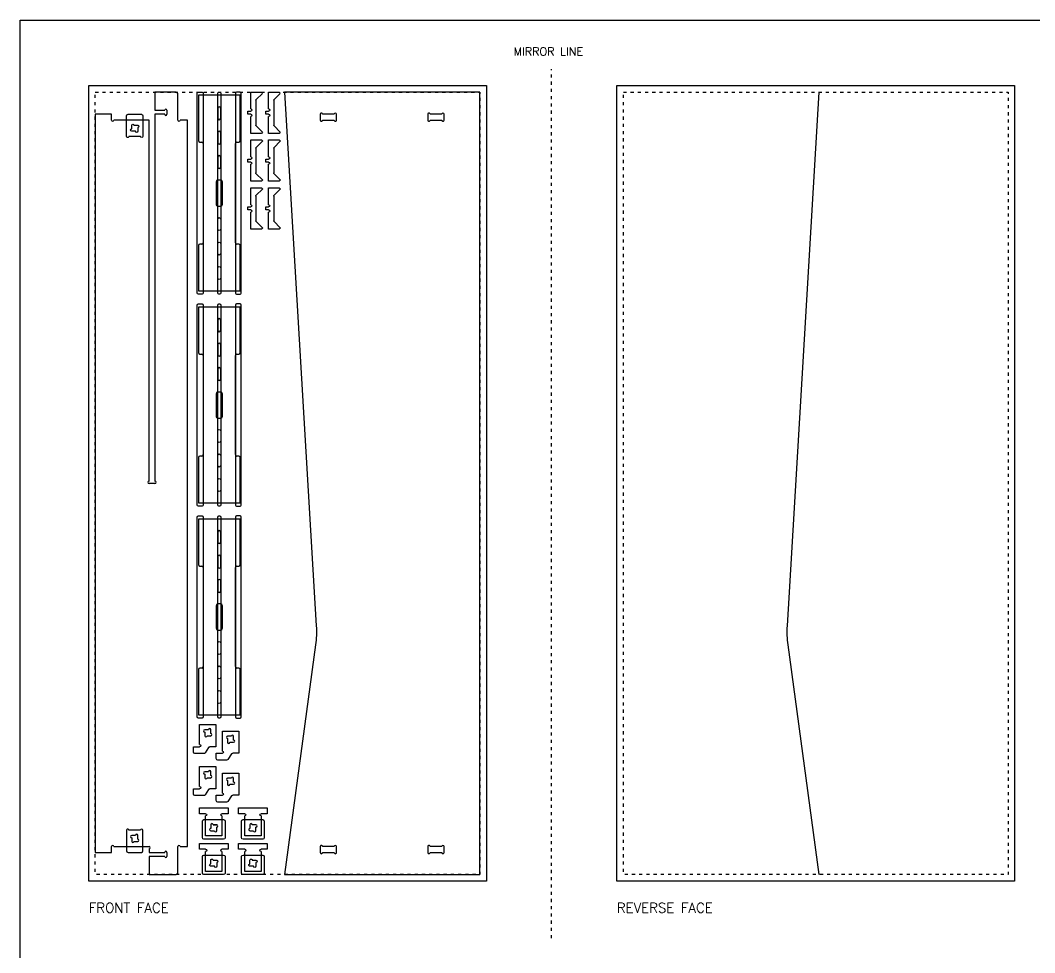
# Model space of a CAD drawing. Extents: x -300 to 5880, y -300 to 4158.
# Drawn here: x 0 to 3112, y 1299 to 4158 of the extents above; entities that cross this region are included whole.
import ezdxf
from ezdxf.enums import TextEntityAlignment as Align

# ---------------------------------------------------------------- set-up
doc = ezdxf.new("R2010")
doc.units = 0
doc.linetypes.add('DGN_STYLE_5', pattern=[22.17944, 9.505474, -12.673965])
for name, color, linetype in [('00-NOPRINT_TEXT', 7, 'CONTINUOUS'), ('00_NOPRINT_TOLERANCE', 7, 'DGN_STYLE_5'), ('BOARD_18MM-NOMINAL', 3, 'CONTINUOUS'), ('REV-FILLET-ONLINE_03MM', 216, 'CONTINUOUS'), ('TOP-CUT-INSIDE_18MM', 1, 'CONTINUOUS'), ('TOP-CUT-OUTSIDE_18MM', 220, 'CONTINUOUS'), ('TOP-FILLET-ONLINE_03MM', 220, 'CONTINUOUS'), ('TOP-POCKET-INSIDE_09MM', 60, 'CONTINUOUS'), ('TOP-POCKET-INSIDE_14MM', 190, 'CONTINUOUS')]:
    doc.layers.add(name, color=color, linetype=linetype)
doc.styles.add('OD-SIMPLEX-25', font='simplex.shx', dxfattribs={"height": 25})
doc.styles.add('OD-SIMPLEX-30', font='simplex.shx', dxfattribs={"height": 30})

# ---------------------------------------------------------------- blocks, each defined once
blk = doc.blocks.new('*U1')
at = {"layer": 'TOP-CUT-INSIDE_18MM'}
for p, q in [((920, 3870.2), (920, 3851.8)), ((963, 3870.1), (927, 3870.1)), ((963, 3870.2), (963, 3870.1)), ((970, 3851.8), (970, 3870.2)), ((927, 3851.9), (963, 3851.9))]:
    blk.add_line(p, q, dxfattribs=at)
for centre, start, end in [((923.5, 3870.2), 358.3627, 180), ((966.5, 3870.2), 0, 180), ((923.5, 3851.8), 180, 1.637), ((966.5, 3851.8), 178.363, 360)]:
    blk.add_arc(centre, 3.5, start, end, dxfattribs=at)
blk = doc.blocks.new('*U2')
at = {"layer": 'TOP-POCKET-INSIDE_09MM', "extrusion": (0, 0, -1)}
for p, q in [((678.6, 1651.6), (678.6, 1702.1)), ((683.3, 1706.9), (743.8, 1706.9)), ((748.6, 1702.1), (748.6, 1651.6)), ((743.8, 1646.9), (683.3, 1646.9))]:
    blk.add_line(p, q, dxfattribs=at)
for centre, start, end in [((-683.3, 1702.1), 0, 90), ((-743.8, 1702.1), 90, 180), ((-683.3, 1651.6), 270, 0), ((-743.8, 1651.6), 180, 270)]:
    blk.add_arc(centre, 4.76, start, end, dxfattribs=at)
blk = doc.blocks.new('*U3')
at = {"layer": 'TOP-POCKET-INSIDE_09MM', "extrusion": (0, 0, -1)}
for p, q in [((678.6, 1542.8), (678.6, 1593.2)), ((683.3, 1598), (743.8, 1598)), ((748.6, 1593.2), (748.6, 1542.8)), ((743.8, 1538), (683.3, 1538))]:
    blk.add_line(p, q, dxfattribs=at)
for centre, start, end in [((-683.3, 1593.2), 0, 90), ((-743.8, 1593.2), 90, 180), ((-683.3, 1542.8), 270, 0), ((-743.8, 1542.8), 180, 270)]:
    blk.add_arc(centre, 4.76, start, end, dxfattribs=at)
blk = doc.blocks.new('*U4')
at = {"layer": 'TOP-POCKET-INSIDE_09MM', "extrusion": (0, 0, -1)}
for p, q in [((558.6, 1651.6), (558.6, 1702.1)), ((563.3, 1706.9), (623.8, 1706.9)), ((628.6, 1702.1), (628.6, 1651.6)), ((623.8, 1646.9), (563.3, 1646.9))]:
    blk.add_line(p, q, dxfattribs=at)
for centre, start, end in [((-563.3, 1702.1), 0, 90), ((-623.8, 1702.1), 90, 180), ((-563.3, 1651.6), 270, 0), ((-623.8, 1651.6), 180, 270)]:
    blk.add_arc(centre, 4.76, start, end, dxfattribs=at)
blk = doc.blocks.new('*U5')
at = {"layer": 'TOP-POCKET-INSIDE_09MM', "extrusion": (0, 0, -1)}
for p, q in [((558.6, 1542.8), (558.6, 1593.2)), ((563.3, 1598), (623.8, 1598)), ((628.6, 1593.2), (628.6, 1542.8)), ((623.8, 1538), (563.3, 1538))]:
    blk.add_line(p, q, dxfattribs=at)
for centre, start, end in [((-563.3, 1593.2), 0, 90), ((-623.8, 1593.2), 90, 180), ((-563.3, 1542.8), 270, 0), ((-623.8, 1542.8), 180, 270)]:
    blk.add_arc(centre, 4.76, start, end, dxfattribs=at)
blk = doc.blocks.new('*U6')
at = {"layer": 'TOP-CUT-OUTSIDE_18MM', "extrusion": (0, 0, -1)}
for p, q in [((706.8, 3886.1), (706.8, 3938)), ((706.8, 3938), (739.1, 3938)), ((742.6, 3934), (723.6, 3915.1)), ((739.5, 3937.9), (742.6, 3934.7)), ((722.6, 3912.6), (722.6, 3836.6)), ((697.8, 3870.6), (697.8, 3878.6)), ((698.3, 3879.1), (706.8, 3879.1)), ((706.8, 3870.1), (698.3, 3870.1)), ((706.8, 3811.2), (706.8, 3863.1)), ((723.6, 3834.1), (742.6, 3815.2)), ((739.1, 3811.2), (706.8, 3811.2)), ((742.6, 3814.5), (739.5, 3811.3))]:
    blk.add_line(p, q, dxfattribs=at)
for centre, radius, start, end in [((-739.1, 3937.5), 0.5, 90, 135), ((-742.2, 3934.4), 0.5, 135, 225.003), ((-726.1, 3912.6), 3.5, 0, 45.003), ((-698.3, 3878.6), 0.5, 0, 90), ((-698.3, 3870.6), 0.5, 270, 0), ((-706.8, 3882.6), 3.5, 90, 270), ((-706.8, 3866.6), 3.5, 90, 270), ((-726.1, 3836.6), 3.5, 315, 0), ((-739.1, 3811.7), 0.5, 225, 270), ((-742.2, 3814.8), 0.5, 135, 225)]:
    blk.add_arc(centre, radius, start, end, dxfattribs=at)
blk = doc.blocks.new('*U7')
at = {"layer": 'TOP-POCKET-INSIDE_14MM', "extrusion": (0, 0, -1)}
for p, q in [((543, 2671.5), (543, 3284.5)), ((546.5, 3288), (557.5, 3288)), ((561, 3284.5), (561, 2671.5)), ((557.5, 2668), (546.5, 2668))]:
    blk.add_line(p, q, dxfattribs=at)
for centre, start, end in [((-546.5, 3284.5), 360, 90), ((-557.5, 3284.5), 90, 180), ((-546.5, 2671.5), 270, 360), ((-557.5, 2671.5), 180, 270)]:
    blk.add_arc(centre, 3.5, start, end, dxfattribs=at)
blk = doc.blocks.new('*U8')
at = {"layer": 'TOP-POCKET-INSIDE_14MM'}
for p, q in [((659.8, 3284.5), (659.8, 2671.5)), ((674.3, 3288), (663.3, 3288)), ((677.8, 2671.5), (677.8, 3284.5)), ((663.3, 2668), (674.3, 2668))]:
    blk.add_line(p, q, dxfattribs=at)
for centre, start, end in [((663.3, 3284.5), 90, 180), ((674.3, 3284.5), 0, 90), ((663.3, 2671.5), 180, 270), ((674.3, 2671.5), 270, 0)]:
    blk.add_arc(centre, 3.5, start, end, dxfattribs=at)
blk = doc.blocks.new('*U9')
at = {"layer": 'TOP-CUT-OUTSIDE_18MM'}
for p, q in [((674.6, 3278), (546.2, 3278)), ((546.2, 3278), (546.2, 3139)), ((674.6, 3139), (674.6, 3278)), ((550.7, 3134.5), (556.5, 3134.5)), ((561, 3130), (561, 2826)), ((659.8, 2826), (659.8, 3130)), ((664.3, 3134.5), (670.1, 3134.5)), ((546.2, 2817), (546.2, 2678)), ((556.5, 2821.5), (550.7, 2821.5)), ((670.1, 2821.5), (664.3, 2821.5)), ((674.6, 2678), (674.6, 2817)), ((546.2, 2678), (674.6, 2678))]:
    blk.add_line(p, q, dxfattribs=at)
for centre, start, end in [((550.7, 3139), 180, 270), ((556.5, 3130), 360, 90), ((664.3, 3130), 90, 180), ((670.1, 3139), 270, 360), ((550.7, 2817), 90, 180), ((556.5, 2826), 270, 360), ((664.3, 2826), 180, 270), ((670.1, 2817), 360, 90)]:
    blk.add_arc(centre, 4.5, start, end, dxfattribs=at)
blk = doc.blocks.new('*U10')
at = {"layer": 'TOP-CUT-OUTSIDE_18MM', "extrusion": (0, 0, -1)}
for p, q in [((706.8, 3739.3), (706.8, 3791.2)), ((706.8, 3791.2), (739.1, 3791.2)), ((722.6, 3765.8), (722.6, 3689.8)), ((742.6, 3787.2), (723.6, 3768.3)), ((739.5, 3791.1), (742.6, 3787.9)), ((697.8, 3723.8), (697.8, 3731.8)), ((698.3, 3732.3), (706.8, 3732.3)), ((706.8, 3723.3), (698.3, 3723.3)), ((706.8, 3664.4), (706.8, 3716.3)), ((723.6, 3687.3), (742.6, 3668.4)), ((739.1, 3664.4), (706.8, 3664.4)), ((742.6, 3667.7), (739.5, 3664.5))]:
    blk.add_line(p, q, dxfattribs=at)
for centre, radius, start, end in [((-726.1, 3765.8), 3.5, 0, 45.003), ((-739.1, 3790.7), 0.5, 90, 135), ((-742.2, 3787.6), 0.5, 135, 225.003), ((-706.8, 3735.8), 3.5, 90, 270), ((-698.3, 3731.8), 0.5, 0, 90), ((-698.3, 3723.8), 0.5, 270, 0), ((-706.8, 3719.8), 3.5, 90, 270), ((-726.1, 3689.8), 3.5, 315, 0), ((-739.1, 3664.9), 0.5, 225, 270), ((-742.2, 3668), 0.5, 135, 225)]:
    blk.add_arc(centre, radius, start, end, dxfattribs=at)
blk = doc.blocks.new('*U11')
at = {"layer": 'TOP-CUT-OUTSIDE_18MM', "extrusion": (0, 0, -1)}
for p, q in [((706.8, 3592.5), (706.8, 3644.4)), ((706.8, 3644.4), (739.1, 3644.4)), ((739.5, 3644.2), (742.6, 3641.1)), ((722.6, 3619), (722.6, 3543)), ((742.6, 3640.4), (723.6, 3621.5)), ((697.8, 3577), (697.8, 3585)), ((698.3, 3585.5), (706.8, 3585.5)), ((706.8, 3576.5), (698.3, 3576.5)), ((706.8, 3517.6), (706.8, 3569.5)), ((739.1, 3517.6), (706.8, 3517.6)), ((723.6, 3540.5), (742.6, 3521.6)), ((742.6, 3520.8), (739.5, 3517.7))]:
    blk.add_line(p, q, dxfattribs=at)
for centre, radius, start, end in [((-739.1, 3643.9), 0.5, 90, 135), ((-742.2, 3640.8), 0.5, 135, 225.003), ((-726.1, 3619), 3.5, 0, 45.003), ((-698.3, 3585), 0.5, 0, 90), ((-706.8, 3589), 3.5, 90, 270), ((-698.3, 3577), 0.5, 270, 0), ((-706.8, 3573), 3.5, 90, 270), ((-726.1, 3543), 3.5, 315, 0), ((-739.1, 3518.1), 0.5, 225, 270), ((-742.2, 3521.2), 0.5, 135, 225)]:
    blk.add_arc(centre, radius, start, end, dxfattribs=at)
blk = doc.blocks.new('*U12')
at = {"layer": 'TOP-POCKET-INSIDE_14MM', "extrusion": (0, 0, -1)}
for p, q in [((543, 2021.5), (543, 2634.5)), ((546.5, 2638), (557.5, 2638)), ((561, 2634.5), (561, 2021.5)), ((557.5, 2018), (546.5, 2018))]:
    blk.add_line(p, q, dxfattribs=at)
for centre, start, end in [((-546.5, 2634.5), 360, 90), ((-557.5, 2634.5), 90, 180), ((-546.5, 2021.5), 270, 360), ((-557.5, 2021.5), 180, 270)]:
    blk.add_arc(centre, 3.5, start, end, dxfattribs=at)
blk = doc.blocks.new('*U13')
at = {"layer": 'TOP-POCKET-INSIDE_14MM'}
for p, q in [((659.8, 2634.5), (659.8, 2021.5)), ((674.3, 2638), (663.3, 2638)), ((677.8, 2021.5), (677.8, 2634.5)), ((663.3, 2018), (674.3, 2018))]:
    blk.add_line(p, q, dxfattribs=at)
for centre, start, end in [((663.3, 2634.5), 90, 180), ((674.3, 2634.5), 0, 90), ((663.3, 2021.5), 180, 270), ((674.3, 2021.5), 270, 0)]:
    blk.add_arc(centre, 3.5, start, end, dxfattribs=at)
blk = doc.blocks.new('*U14')
at = {"layer": 'TOP-CUT-OUTSIDE_18MM'}
for p, q in [((674.6, 2628), (546.2, 2628)), ((546.2, 2628), (546.2, 2489)), ((674.6, 2489), (674.6, 2628)), ((550.7, 2484.5), (556.5, 2484.5)), ((561, 2480), (561, 2176)), ((659.8, 2176), (659.8, 2480)), ((664.3, 2484.5), (670.1, 2484.5)), ((546.2, 2167), (546.2, 2028)), ((556.5, 2171.5), (550.7, 2171.5)), ((670.1, 2171.5), (664.3, 2171.5)), ((674.6, 2028), (674.6, 2167)), ((546.2, 2028), (674.6, 2028))]:
    blk.add_line(p, q, dxfattribs=at)
for centre, start, end in [((550.7, 2489), 180, 270), ((556.5, 2480), 360, 90), ((664.3, 2480), 90, 180), ((670.1, 2489), 270, 360), ((550.7, 2167), 90, 180), ((556.5, 2176), 270, 360), ((664.3, 2176), 180, 270), ((670.1, 2167), 360, 90)]:
    blk.add_arc(centre, 4.5, start, end, dxfattribs=at)
blk = doc.blocks.new('*U15')
at = {"layer": 'TOP-CUT-OUTSIDE_18MM', "extrusion": (0, 0, -1)}
for p, q in [((669.6, 1634), (757.6, 1634)), ((669.6, 1616), (669.6, 1634)), ((757.6, 1634), (757.6, 1616)), ((688.6, 1616), (669.6, 1616)), ((688.6, 1548), (688.6, 1609)), ((757.6, 1616), (738.6, 1616)), ((738.6, 1609), (738.6, 1548)), ((738.6, 1548), (688.6, 1548))]:
    blk.add_line(p, q, dxfattribs=at)
for centre, start, end in [((-688.6, 1612.5), 90, 270), ((-738.6, 1612.5), 270, 90)]:
    blk.add_arc(centre, 3.5, start, end, dxfattribs=at)
blk = doc.blocks.new('*U16')
at = {"layer": 'TOP-CUT-OUTSIDE_18MM', "extrusion": (0, 0, -1)}
for p, q in [((669.6, 1742.9), (757.6, 1742.9)), ((669.6, 1724.9), (669.6, 1742.9)), ((757.6, 1742.9), (757.6, 1724.9)), ((688.6, 1724.9), (669.6, 1724.9)), ((688.6, 1656.9), (688.6, 1717.9)), ((757.6, 1724.9), (738.6, 1724.9)), ((738.6, 1717.9), (738.6, 1656.9)), ((738.6, 1656.9), (688.6, 1656.9))]:
    blk.add_line(p, q, dxfattribs=at)
for centre, start, end in [((-688.6, 1721.4), 90, 270), ((-738.6, 1721.4), 270, 90)]:
    blk.add_arc(centre, 3.5, start, end, dxfattribs=at)
blk = doc.blocks.new('*U17')
at = {"layer": 'TOP-CUT-OUTSIDE_18MM', "extrusion": (0, 0, -1)}
for p, q in [((549.6, 1742.9), (637.6, 1742.9)), ((549.6, 1724.9), (549.6, 1742.9)), ((637.6, 1742.9), (637.6, 1724.9)), ((568.6, 1724.9), (549.6, 1724.9)), ((568.6, 1656.9), (568.6, 1717.9)), ((637.6, 1724.9), (618.6, 1724.9)), ((618.6, 1717.9), (618.6, 1656.9)), ((618.6, 1656.9), (568.6, 1656.9))]:
    blk.add_line(p, q, dxfattribs=at)
for centre, start, end in [((-568.6, 1721.4), 90, 270), ((-618.6, 1721.4), 270, 90)]:
    blk.add_arc(centre, 3.5, start, end, dxfattribs=at)
blk = doc.blocks.new('*U18')
at = {"layer": 'TOP-CUT-OUTSIDE_18MM', "extrusion": (0, 0, -1)}
for p, q in [((549.6, 1634), (637.6, 1634)), ((549.6, 1616), (549.6, 1634)), ((637.6, 1634), (637.6, 1616)), ((568.6, 1616), (549.6, 1616)), ((568.6, 1548), (568.6, 1609)), ((637.6, 1616), (618.6, 1616)), ((618.6, 1609), (618.6, 1548)), ((618.6, 1548), (568.6, 1548))]:
    blk.add_line(p, q, dxfattribs=at)
for centre, start, end in [((-568.6, 1612.5), 90, 270), ((-618.6, 1612.5), 270, 90)]:
    blk.add_arc(centre, 3.5, start, end, dxfattribs=at)
blk = doc.blocks.new('*U19')
at = {"layer": 'TOP-CUT-INSIDE_18MM'}
for p, q in [((353.2, 1658.2), (341.8, 1658.2)), ((341.8, 1651.2), (341.8, 1639.8)), ((360.2, 1646.8), (360.2, 1658.2)), ((348.8, 1639.8), (360.2, 1639.8))]:
    blk.add_line(p, q, dxfattribs=at)
for centre, start, end in [((341.8, 1654.7), 90.0002, 270), ((356.7, 1658.2), 0.0002, 179.9999), ((345.3, 1639.8), 180, 180.0000193785803), ((345.3, 1639.8), 180, 360), ((360.2, 1643.3), 270, 89.9999)]:
    blk.add_arc(centre, 3.5, start, end, dxfattribs=at)
blk = doc.blocks.new('*U20')
at = {"layer": 'TOP-POCKET-INSIDE_09MM', "extrusion": (0, 0, -1)}
for p, q in [((325.9, 3801.8), (325.9, 3865.2)), ((330.6, 3869.9), (371.4, 3869.9)), ((376.1, 3865.2), (376.1, 3801.8)), ((369.1, 3801.9), (332.9, 3801.9)), ((369.1, 3801.8), (369.1, 3801.9))]:
    blk.add_line(p, q, dxfattribs=at)
for centre, radius, start, end in [((-330.6, 3865.2), 4.66, 0, 90), ((-371.4, 3865.2), 4.66, 90, 180), ((-329.4, 3801.8), 3.5, 178.3628, 0), ((-372.6, 3801.8), 3.5, 180, 0)]:
    blk.add_arc(centre, radius, start, end, dxfattribs=at)
blk = doc.blocks.new('*U21')
at = {"layer": 'TOP-POCKET-INSIDE_09MM'}
for p, q in [((325.9, 1674.2), (325.9, 1610.8)), ((369.1, 1674.1), (332.9, 1674.1)), ((369.1, 1674.2), (369.1, 1674.1)), ((376.1, 1610.8), (376.1, 1674.2)), ((330.6, 1606.1), (371.4, 1606.1))]:
    blk.add_line(p, q, dxfattribs=at)
for centre, radius, start, end in [((329.4, 1674.2), 3.5, 358.3628, 180), ((372.6, 1674.2), 3.5, 0, 180), ((330.6, 1610.8), 4.66, 180, 270), ((371.4, 1610.8), 4.66, 270, 0)]:
    blk.add_arc(centre, radius, start, end, dxfattribs=at)
blk = doc.blocks.new('*U22')
at = {"layer": 'TOP-CUT-OUTSIDE_18MM'}
for p, q in [((478.5, 3938), (413.1, 3938)), ((413.1, 3938), (413.1, 3882.1)), ((483, 3852), (483, 3933.5)), ((280, 3870), (230, 3870)), ((230, 3870), (230, 1606)), ((280, 3852), (280, 3870)), ((413.1, 3882.1), (443, 3882.1)), ((443, 3869.9), (413.1, 3869.9)), ((413.1, 3869.9), (413.1, 2744.6)), ((450, 3882.1), (450, 3869.9)), ((394.9, 3852), (287, 3852)), ((394.9, 2744.6), (394.9, 3852)), ((513, 3852), (490, 3852)), ((513, 1624), (513, 3852)), ((413.1, 2737.6), (394.9, 2737.6)), ((280, 1606), (280, 1624)), ((287, 1624), (395, 1624)), ((483, 1542.5), (483, 1624)), ((490, 1624), (513, 1624)), ((230, 1606), (280, 1606)), ((395, 1617), (395, 1606.1)), ((395, 1606.1), (443, 1606.1)), ((443, 1593.9), (395, 1593.9)), ((395, 1593.9), (395, 1538)), ((450, 1606.1), (450, 1593.9)), ((395, 1538), (478.5, 1538))]:
    blk.add_line(p, q, dxfattribs=at)
for centre, radius, start, end in [((478.5, 3933.5), 4.5, 360, 90), ((446.5, 3882.1), 3.5, 0, 180), ((446.5, 3869.9), 3.5, 180, 0), ((283.5, 3852), 3.5, 180, 0), ((486.5, 3852), 3.5, 180, 0), ((394.9, 2741.1), 3.5, 90, 270), ((413.1, 2741.1), 3.5, 270, 90), ((283.5, 1624), 3.5, 0, 180), ((395, 1620.5), 3.5, 270, 90), ((486.5, 1624), 3.5, 0, 180), ((446.5, 1606.1), 3.5, 0, 180), ((446.5, 1593.9), 3.5, 180, 0), ((478.5, 1542.5), 4.5, 270, 0)]:
    blk.add_arc(centre, radius, start, end, dxfattribs=at)
blk = doc.blocks.new('*U23')
at = {"layer": 'TOP-CUT-INSIDE_18MM', "extrusion": (0, 0, -1)}
for p, q in [((341.8, 3824.8), (341.8, 3836.2)), ((348.8, 3836.2), (360.2, 3836.2)), ((360.2, 3829.2), (360.2, 3817.8)), ((353.2, 3817.8), (341.8, 3817.8))]:
    blk.add_line(p, q, dxfattribs=at)
for centre, start, end in [((-345.3, 3836.2), 0.0002, 179.9999), ((-360.2, 3832.7), 90.0002, 270), ((-341.8, 3821.3), 270, 89.9999), ((-356.7, 3817.8), 180, 360)]:
    blk.add_arc(centre, 3.5, start, end, dxfattribs=at)
blk = doc.blocks.new('*U24')
at = {"layer": 'TOP-CUT-INSIDE_18MM'}
for p, q in [((920, 1624.2), (920, 1605.8)), ((963, 1624.1), (927, 1624.1)), ((963, 1624.2), (963, 1624.1)), ((970, 1605.8), (970, 1624.2)), ((927, 1605.9), (963, 1605.9))]:
    blk.add_line(p, q, dxfattribs=at)
for centre, start, end in [((923.5, 1624.2), 358.3627, 180), ((966.5, 1624.2), 0, 180), ((923.5, 1605.8), 180, 1.637), ((966.5, 1605.8), 178.363, 360)]:
    blk.add_arc(centre, 3.5, start, end, dxfattribs=at)
blk = doc.blocks.new('*U25')
at = {"layer": 'TOP-CUT-INSIDE_18MM'}
for p, q in [((1250, 1624.2), (1250, 1605.8)), ((1293, 1624.1), (1257, 1624.1)), ((1293, 1624.2), (1293, 1624.1)), ((1300, 1605.8), (1300, 1624.2)), ((1257, 1605.9), (1293, 1605.9))]:
    blk.add_line(p, q, dxfattribs=at)
for centre, start, end in [((1253.5, 1624.2), 358.3627, 180), ((1296.5, 1624.2), 0, 180), ((1253.5, 1605.8), 180, 1.637), ((1296.5, 1605.8), 178.363, 360)]:
    blk.add_arc(centre, 3.5, start, end, dxfattribs=at)
blk = doc.blocks.new('*U26')
at = {"layer": 'TOP-CUT-INSIDE_18MM'}
for p, q in [((1250, 3870.2), (1250, 3851.8)), ((1293, 3870.1), (1257, 3870.1)), ((1293, 3870.2), (1293, 3870.1)), ((1300, 3851.8), (1300, 3870.2)), ((1257, 3851.9), (1293, 3851.9))]:
    blk.add_line(p, q, dxfattribs=at)
for centre, start, end in [((1253.5, 3870.2), 358.3627, 180), ((1296.5, 3870.2), 0, 180), ((1253.5, 3851.8), 180, 1.637), ((1296.5, 3851.8), 178.363, 360)]:
    blk.add_arc(centre, 3.5, start, end, dxfattribs=at)
blk = doc.blocks.new('*U27')
at = {"layer": 'TOP-CUT-INSIDE_18MM'}
for p, q in [((647.4, 1962.2), (636, 1962.2)), ((654.4, 1950.8), (654.4, 1962.2)), ((636, 1955.2), (636, 1943.8)), ((643, 1943.8), (654.4, 1943.8))]:
    blk.add_line(p, q, dxfattribs=at)
for centre, start, end in [((636, 1958.7), 90, 270), ((650.9, 1962.2), 0.0001, 180), ((639.5, 1943.8), 180, 359.9995), ((654.4, 1947.3), 270.0002, 90)]:
    blk.add_arc(centre, 3.5, start, end, dxfattribs=at)
blk = doc.blocks.new('*U28')
at = {"layer": 'TOP-CUT-OUTSIDE_18MM', "extrusion": (0, 0, -1)}
for p, q in [((620.2, 1917.1), (620.2, 1978)), ((620.2, 1978), (670.2, 1978)), ((670.2, 1978), (670.2, 1910.1)), ((601.2, 1893.7), (601.2, 1910.1)), ((601.2, 1910.1), (620.2, 1910.1)), ((647.7, 1908), (636.8, 1891.2)), ((670.2, 1910.1), (651.5, 1910.1)), ((633, 1889.2), (605.7, 1889.2))]:
    blk.add_line(p, q, dxfattribs=at)
for centre, radius, start, end in [((-620.2, 1913.6), 3.5, 90, 270), ((-651.5, 1905.6), 4.5, 33.106, 90), ((-605.7, 1893.7), 4.5, 270, 0), ((-633, 1893.7), 4.5, 213.106, 270)]:
    blk.add_arc(centre, radius, start, end, dxfattribs=at)
blk = doc.blocks.new('*U29')
at = {"layer": 'TOP-CUT-INSIDE_18MM'}
for p, q in [((577.4, 1982.2), (566, 1982.2)), ((566, 1975.2), (566, 1963.8)), ((573, 1963.8), (584.4, 1963.8)), ((584.4, 1970.8), (584.4, 1982.2))]:
    blk.add_line(p, q, dxfattribs=at)
for centre, start, end in [((566, 1978.7), 90, 270), ((569.5, 1963.8), 180, 359.9995), ((580.9, 1982.2), 0.0001, 180), ((584.4, 1967.3), 270.0002, 90)]:
    blk.add_arc(centre, 3.5, start, end, dxfattribs=at)
blk = doc.blocks.new('*U30')
at = {"layer": 'TOP-CUT-OUTSIDE_18MM', "extrusion": (0, 0, -1)}
for p, q in [((550.2, 1937.1), (550.2, 1998)), ((550.2, 1998), (600.2, 1998)), ((600.2, 1998), (600.2, 1930.1)), ((531.2, 1913.7), (531.2, 1930.1)), ((531.2, 1930.1), (550.2, 1930.1)), ((600.2, 1930.1), (581.5, 1930.1)), ((563, 1909.2), (535.7, 1909.2)), ((577.7, 1928), (566.8, 1911.2))]:
    blk.add_line(p, q, dxfattribs=at)
for centre, radius, start, end in [((-550.2, 1933.6), 3.5, 90, 270), ((-581.5, 1925.6), 4.5, 33.106, 90), ((-535.7, 1913.7), 4.5, 270, 0), ((-563, 1913.7), 4.5, 213.106, 270)]:
    blk.add_arc(centre, radius, start, end, dxfattribs=at)
blk = doc.blocks.new('*U31')
at = {"layer": 'TOP-CUT-INSIDE_18MM'}
for p, q in [((647.4, 1833.4), (636, 1833.4)), ((636, 1826.4), (636, 1815)), ((643, 1815), (654.4, 1815)), ((654.4, 1822), (654.4, 1833.4))]:
    blk.add_line(p, q, dxfattribs=at)
for centre, start, end in [((650.9, 1833.4), 0.0001, 180), ((636, 1829.9), 90, 270), ((639.5, 1815), 180, 359.9995), ((654.4, 1818.5), 270.0002, 90)]:
    blk.add_arc(centre, 3.5, start, end, dxfattribs=at)
blk = doc.blocks.new('*U32')
at = {"layer": 'TOP-CUT-OUTSIDE_18MM', "extrusion": (0, 0, -1)}
for p, q in [((620.2, 1788.3), (620.2, 1849.2)), ((620.2, 1849.2), (670.2, 1849.2)), ((670.2, 1849.2), (670.2, 1781.3)), ((601.2, 1764.9), (601.2, 1781.3)), ((601.2, 1781.3), (620.2, 1781.3)), ((647.7, 1779.2), (636.8, 1762.4)), ((670.2, 1781.3), (651.5, 1781.3)), ((633, 1760.4), (605.7, 1760.4))]:
    blk.add_line(p, q, dxfattribs=at)
for centre, radius, start, end in [((-620.2, 1784.8), 3.5, 90, 270), ((-651.5, 1776.8), 4.5, 33.106, 90), ((-605.7, 1764.9), 4.5, 270, 0), ((-633, 1764.9), 4.5, 213.106, 270)]:
    blk.add_arc(centre, radius, start, end, dxfattribs=at)
blk = doc.blocks.new('*U33')
at = {"layer": 'TOP-CUT-INSIDE_18MM'}
for p, q in [((577.4, 1853.4), (566, 1853.4)), ((566, 1846.4), (566, 1835)), ((584.4, 1842), (584.4, 1853.4)), ((573, 1835), (584.4, 1835))]:
    blk.add_line(p, q, dxfattribs=at)
for centre, start, end in [((566, 1849.9), 90, 270), ((580.9, 1853.4), 0.0001, 180), ((584.4, 1838.5), 270.0002, 90), ((569.5, 1835), 180, 359.9995)]:
    blk.add_arc(centre, 3.5, start, end, dxfattribs=at)
blk = doc.blocks.new('*U34')
at = {"layer": 'TOP-CUT-OUTSIDE_18MM', "extrusion": (0, 0, -1)}
for p, q in [((550.2, 1808.3), (550.2, 1869.2)), ((550.2, 1869.2), (600.2, 1869.2)), ((600.2, 1869.2), (600.2, 1801.3)), ((531.2, 1784.9), (531.2, 1801.3)), ((531.2, 1801.3), (550.2, 1801.3)), ((563, 1780.4), (535.7, 1780.4)), ((577.7, 1799.2), (566.8, 1782.4)), ((600.2, 1801.3), (581.5, 1801.3))]:
    blk.add_line(p, q, dxfattribs=at)
for centre, radius, start, end in [((-550.2, 1804.8), 3.5, 90, 270), ((-535.7, 1784.9), 4.5, 270, 0), ((-563, 1784.9), 4.5, 213.106, 270), ((-581.5, 1796.8), 4.5, 33.106, 90)]:
    blk.add_arc(centre, radius, start, end, dxfattribs=at)
blk = doc.blocks.new('*U35')
at = {"layer": 'TOP-CUT-OUTSIDE_18MM', "extrusion": (0, 0, -1)}
for p, q in [((761.8, 3886.1), (761.8, 3938)), ((761.8, 3938), (794.1, 3938)), ((797.6, 3934), (778.6, 3915.1)), ((794.5, 3937.9), (797.6, 3934.7)), ((777.6, 3912.6), (777.6, 3836.6)), ((752.8, 3870.6), (752.8, 3878.6)), ((753.3, 3879.1), (761.8, 3879.1)), ((761.8, 3870.1), (753.3, 3870.1)), ((761.8, 3811.2), (761.8, 3863.1)), ((778.6, 3834.1), (797.6, 3815.2)), ((794.1, 3811.2), (761.8, 3811.2)), ((797.6, 3814.5), (794.5, 3811.3))]:
    blk.add_line(p, q, dxfattribs=at)
for centre, radius, start, end in [((-794.1, 3937.5), 0.5, 90, 135), ((-797.2, 3934.4), 0.5, 135, 225.003), ((-781.1, 3912.6), 3.5, 0, 45.003), ((-753.3, 3878.6), 0.5, 0, 90), ((-753.3, 3870.6), 0.5, 270, 0), ((-761.8, 3882.6), 3.5, 90, 270), ((-761.8, 3866.6), 3.5, 90, 270), ((-781.1, 3836.6), 3.5, 315, 0), ((-794.1, 3811.7), 0.5, 225, 270), ((-797.2, 3814.8), 0.5, 135, 225)]:
    blk.add_arc(centre, radius, start, end, dxfattribs=at)
blk = doc.blocks.new('*U36')
at = {"layer": 'TOP-CUT-OUTSIDE_18MM', "extrusion": (0, 0, -1)}
for p, q in [((761.8, 3739.3), (761.8, 3791.2)), ((761.8, 3791.2), (794.1, 3791.2)), ((777.6, 3765.8), (777.6, 3689.8)), ((797.6, 3787.2), (778.6, 3768.3)), ((794.5, 3791.1), (797.6, 3787.9)), ((752.8, 3723.8), (752.8, 3731.8)), ((753.3, 3732.3), (761.8, 3732.3)), ((761.8, 3723.3), (753.3, 3723.3)), ((761.8, 3664.4), (761.8, 3716.3)), ((778.6, 3687.3), (797.6, 3668.4)), ((794.1, 3664.4), (761.8, 3664.4)), ((797.6, 3667.7), (794.5, 3664.5))]:
    blk.add_line(p, q, dxfattribs=at)
for centre, radius, start, end in [((-781.1, 3765.8), 3.5, 0, 45.003), ((-794.1, 3790.7), 0.5, 90, 135), ((-797.2, 3787.6), 0.5, 135, 225.003), ((-761.8, 3735.8), 3.5, 90, 270), ((-753.3, 3731.8), 0.5, 0, 90), ((-753.3, 3723.8), 0.5, 270, 0), ((-761.8, 3719.8), 3.5, 90, 270), ((-781.1, 3689.8), 3.5, 315, 0), ((-794.1, 3664.9), 0.5, 225, 270), ((-797.2, 3668), 0.5, 135, 225)]:
    blk.add_arc(centre, radius, start, end, dxfattribs=at)
blk = doc.blocks.new('*U37')
at = {"layer": 'TOP-CUT-OUTSIDE_18MM', "extrusion": (0, 0, -1)}
for p, q in [((761.8, 3592.5), (761.8, 3644.4)), ((761.8, 3644.4), (794.1, 3644.4)), ((794.5, 3644.2), (797.6, 3641.1)), ((777.6, 3619), (777.6, 3543)), ((797.6, 3640.4), (778.6, 3621.5)), ((752.8, 3577), (752.8, 3585)), ((753.3, 3585.5), (761.8, 3585.5)), ((761.8, 3576.5), (753.3, 3576.5)), ((761.8, 3517.6), (761.8, 3569.5)), ((794.1, 3517.6), (761.8, 3517.6)), ((778.6, 3540.5), (797.6, 3521.6)), ((797.6, 3520.8), (794.5, 3517.7))]:
    blk.add_line(p, q, dxfattribs=at)
for centre, radius, start, end in [((-794.1, 3643.9), 0.5, 90, 135), ((-797.2, 3640.8), 0.5, 135, 225.003), ((-781.1, 3619), 3.5, 0, 45.003), ((-753.3, 3585), 0.5, 0, 90), ((-761.8, 3589), 3.5, 90, 270), ((-753.3, 3577), 0.5, 270, 0), ((-761.8, 3573), 3.5, 90, 270), ((-781.1, 3543), 3.5, 315, 0), ((-794.1, 3518.1), 0.5, 225, 270), ((-797.2, 3521.2), 0.5, 135, 225)]:
    blk.add_arc(centre, radius, start, end, dxfattribs=at)
blk = doc.blocks.new('*U38')
at = {"layer": 'TOP-POCKET-INSIDE_14MM', "extrusion": (0, 0, -1)}
for p, q in [((543, 3321.5, 0), (543, 3934.5, 0)), ((546.5, 3938, 0), (557.5, 3938, 0)), ((561, 3934.5, 0), (561, 3321.5, 0)), ((557.5, 3318, 0), (546.5, 3318, 0))]:
    blk.add_line(p, q, dxfattribs=at)
for centre, start, end in [((-546.5, 3934.5, 0), 360, 90), ((-557.5, 3934.5, 0), 90, 180), ((-546.5, 3321.5, 0), 270, 360), ((-557.5, 3321.5, 0), 180, 270)]:
    blk.add_arc(centre, 3.5, start, end, dxfattribs=at)
blk = doc.blocks.new('*U39')
at = {"layer": 'TOP-POCKET-INSIDE_14MM'}
for p, q in [((659.8, 3934.5, 0), (659.8, 3321.5, 0)), ((674.3, 3938, 0), (663.3, 3938, 0)), ((677.8, 3321.5, 0), (677.8, 3934.5, 0)), ((663.3, 3318, 0), (674.3, 3318, 0))]:
    blk.add_line(p, q, dxfattribs=at)
for centre, start, end in [((663.3, 3934.5, 0), 90, 180), ((674.3, 3934.5, 0), 0, 90), ((663.3, 3321.5, 0), 180, 270), ((674.3, 3321.5, 0), 270, 0)]:
    blk.add_arc(centre, 3.5, start, end, dxfattribs=at)
blk = doc.blocks.new('*U40')
at = {"layer": 'TOP-CUT-OUTSIDE_18MM'}
for p, q in [((674.6, 3928, 0), (546.2, 3928, 0)), ((546.2, 3928, 0), (546.2, 3789, 0)), ((674.6, 3789, 0), (674.6, 3928, 0)), ((550.7, 3784.5, 0), (556.5, 3784.5, 0)), ((561, 3780, 0), (561, 3476, 0)), ((659.8, 3476, 0), (659.8, 3780, 0)), ((664.3, 3784.5, 0), (670.1, 3784.5, 0)), ((546.2, 3467, 0), (546.2, 3328, 0)), ((556.5, 3471.5, 0), (550.7, 3471.5, 0)), ((670.1, 3471.5, 0), (664.3, 3471.5, 0)), ((674.6, 3328, 0), (674.6, 3467, 0)), ((546.2, 3328, 0), (674.6, 3328, 0))]:
    blk.add_line(p, q, dxfattribs=at)
for centre, start, end in [((550.7, 3789, 0), 180, 270), ((556.5, 3780, 0), 360, 90), ((664.3, 3780, 0), 90, 180), ((670.1, 3789, 0), 270, 360), ((550.7, 3467, 0), 90, 180), ((556.5, 3476, 0), 270, 360), ((664.3, 3476, 0), 180, 270), ((670.1, 3467, 0), 360, 90)]:
    blk.add_arc(centre, 4.5, start, end, dxfattribs=at)
blk = doc.blocks.new('*U41')
at = {"layer": 'TOP-CUT-INSIDE_18MM'}
for p, q in [((600.5, 3662.6, 0), (600.5, 3593.4, 0)), ((614.9, 3668, 0), (605.9, 3668, 0)), ((620.3, 3593.4, 0), (620.3, 3662.6, 0)), ((605.9, 3588, 0), (614.9, 3588, 0))]:
    blk.add_line(p, q, dxfattribs=at)
for centre, start, end in [((605.9, 3662.6, 0), 90, 180), ((614.9, 3662.6, 0), 360, 90), ((605.9, 3593.4, 0), 180, 270), ((614.9, 3593.4, 0), 270, 360)]:
    blk.add_arc(centre, 5.4, start, end, dxfattribs=at)
blk = doc.blocks.new('*U42')
at = {"layer": 'TOP-POCKET-INSIDE_09MM', "extrusion": (0, 0, -1)}
for p, q in [((605.9, 3321.5, 0), (605.9, 3934.5, 0)), ((609.4, 3938, 0), (611.4, 3938, 0)), ((614.9, 3934.5, 0), (614.9, 3321.5, 0)), ((611.4, 3318, 0), (609.4, 3318, 0))]:
    blk.add_line(p, q, dxfattribs=at)
for centre, start, end in [((-609.4, 3934.5, 0), 360, 90), ((-611.4, 3934.5, 0), 90, 180), ((-609.4, 3321.5, 0), 270, 360), ((-611.4, 3321.5, 0), 180, 270)]:
    blk.add_arc(centre, 3.5, start, end, dxfattribs=at)
blk = doc.blocks.new('*U43')
at = {"layer": 'TOP-CUT-INSIDE_18MM'}
for p, q in [((600.5, 3662.6, 0), (600.5, 3593.4, 0)), ((614.9, 3668, 0), (605.9, 3668, 0)), ((620.3, 3593.4, 0), (620.3, 3662.6, 0)), ((605.9, 3588, 0), (614.9, 3588, 0))]:
    blk.add_line(p, q, dxfattribs=at)
for centre, start, end in [((605.9, 3662.6, 0), 90, 180), ((614.9, 3662.6, 0), 360, 90), ((605.9, 3593.4, 0), 180, 270), ((614.9, 3593.4, 0), 270, 360)]:
    blk.add_arc(centre, 5.4, start, end, dxfattribs=at)
blk = doc.blocks.new('*U44')
at = {"layer": 'TOP-CUT-INSIDE_18MM'}
for p, q in [((605.9, 3888.5, -0.1), (605.9, 3857.5, -0.1)), ((614.9, 3857.5, -0.1), (614.9, 3888.5, -0.1))]:
    blk.add_line(p, q, dxfattribs=at)
for centre, start, end in [((610.4, 3888.5, -0.1), 360, 180), ((610.4, 3857.5, -0.1), 180, 360)]:
    blk.add_arc(centre, 4.5, start, end, dxfattribs=at)
blk = doc.blocks.new('*U45')
at = {"layer": 'TOP-CUT-INSIDE_18MM'}
for p, q in [((605.9, 3813.5, -0.1), (605.9, 3782.5, -0.1)), ((614.9, 3782.5, -0.1), (614.9, 3813.5, -0.1))]:
    blk.add_line(p, q, dxfattribs=at)
for centre, start, end in [((610.4, 3813.5, -0.1), 360, 180), ((610.4, 3782.5, -0.1), 180, 360)]:
    blk.add_arc(centre, 4.5, start, end, dxfattribs=at)
blk = doc.blocks.new('*U46')
at = {"layer": 'TOP-CUT-INSIDE_18MM'}
for p, q in [((605.9, 3738.5, 0), (605.9, 3707.5, 0)), ((614.9, 3707.5, 0), (614.9, 3738.5, 0))]:
    blk.add_line(p, q, dxfattribs=at)
for centre, start, end in [((610.4, 3738.5, 0), 360, 180), ((610.4, 3707.5, 0), 180, 360)]:
    blk.add_arc(centre, 4.5, start, end, dxfattribs=at)
blk = doc.blocks.new('*U47')
at = {"layer": 'TOP-CUT-INSIDE_18MM', "extrusion": (0, 0, -1)}
for p, q in [((605.9, 3367.5, -0.1), (605.9, 3398.5, -0.1)), ((614.9, 3398.5, -0.1), (614.9, 3367.5, -0.1))]:
    blk.add_line(p, q, dxfattribs=at)
for centre, start, end in [((-610.4, 3398.5, 0.1), 360, 180), ((-610.4, 3367.5, 0.1), 180, 360)]:
    blk.add_arc(centre, 4.5, start, end, dxfattribs=at)
blk = doc.blocks.new('*U48')
at = {"layer": 'TOP-CUT-INSIDE_18MM', "extrusion": (0, 0, -1)}
for p, q in [((605.9, 3442.5, -0.1), (605.9, 3473.5, -0.1)), ((614.9, 3473.5, -0.1), (614.9, 3442.5, -0.1))]:
    blk.add_line(p, q, dxfattribs=at)
for centre, start, end in [((-610.4, 3473.5, 0.1), 360, 180), ((-610.4, 3442.5, 0.1), 180, 360)]:
    blk.add_arc(centre, 4.5, start, end, dxfattribs=at)
blk = doc.blocks.new('*U49')
at = {"layer": 'TOP-CUT-INSIDE_18MM', "extrusion": (0, 0, -1)}
for p, q in [((605.9, 3517.5, 0), (605.9, 3548.5, 0)), ((614.9, 3548.5, 0), (614.9, 3517.5, 0))]:
    blk.add_line(p, q, dxfattribs=at)
for centre, start, end in [((-610.4, 3548.5, 0), 360, 180), ((-610.4, 3517.5, 0), 180, 360)]:
    blk.add_arc(centre, 4.5, start, end, dxfattribs=at)
blk = doc.blocks.new('*U99')
at = {"layer": 'TOP-CUT-INSIDE_18MM'}
for p, q in [((600.5, 3012.6), (600.5, 2943.4)), ((614.9, 3018), (605.9, 3018)), ((620.3, 2943.4), (620.3, 3012.6)), ((605.9, 2938), (614.9, 2938))]:
    blk.add_line(p, q, dxfattribs=at)
for centre, start, end in [((605.9, 3012.6), 90, 180), ((614.9, 3012.6), 360, 90), ((605.9, 2943.4), 180, 270), ((614.9, 2943.4), 270, 360)]:
    blk.add_arc(centre, 5.4, start, end, dxfattribs=at)
blk = doc.blocks.new('*U100')
at = {"layer": 'TOP-POCKET-INSIDE_09MM', "extrusion": (0, 0, -1)}
for p, q in [((605.9, 2671.5), (605.9, 3284.5)), ((609.4, 3288), (611.4, 3288)), ((614.9, 3284.5), (614.9, 2671.5)), ((611.4, 2668), (609.4, 2668))]:
    blk.add_line(p, q, dxfattribs=at)
for centre, start, end in [((-609.4, 3284.5), 360, 90), ((-611.4, 3284.5), 90, 180), ((-609.4, 2671.5), 270, 360), ((-611.4, 2671.5), 180, 270)]:
    blk.add_arc(centre, 3.5, start, end, dxfattribs=at)
blk = doc.blocks.new('*U101')
at = {"layer": 'TOP-CUT-INSIDE_18MM'}
for p, q in [((600.5, 3012.6), (600.5, 2943.4)), ((614.9, 3018), (605.9, 3018)), ((620.3, 2943.4), (620.3, 3012.6)), ((605.9, 2938), (614.9, 2938))]:
    blk.add_line(p, q, dxfattribs=at)
for centre, start, end in [((605.9, 3012.6), 90, 180), ((614.9, 3012.6), 360, 90), ((605.9, 2943.4), 180, 270), ((614.9, 2943.4), 270, 360)]:
    blk.add_arc(centre, 5.4, start, end, dxfattribs=at)
blk = doc.blocks.new('*U102')
at = {"layer": 'TOP-CUT-INSIDE_18MM'}
for p, q in [((605.9, 3238.5), (605.9, 3207.5)), ((614.9, 3207.5), (614.9, 3238.5))]:
    blk.add_line(p, q, dxfattribs=at)
for centre, start, end in [((610.4, 3238.5), 360, 180), ((610.4, 3207.5), 180, 360)]:
    blk.add_arc(centre, 4.5, start, end, dxfattribs=at)
blk = doc.blocks.new('*U103')
at = {"layer": 'TOP-CUT-INSIDE_18MM'}
for p, q in [((605.9, 3163.5), (605.9, 3132.5)), ((614.9, 3132.5), (614.9, 3163.5))]:
    blk.add_line(p, q, dxfattribs=at)
for centre, start, end in [((610.4, 3163.5), 360, 180), ((610.4, 3132.5), 180, 360)]:
    blk.add_arc(centre, 4.5, start, end, dxfattribs=at)
blk = doc.blocks.new('*U104')
at = {"layer": 'TOP-CUT-INSIDE_18MM'}
for p, q in [((605.9, 3088.5), (605.9, 3057.5)), ((614.9, 3057.5), (614.9, 3088.5))]:
    blk.add_line(p, q, dxfattribs=at)
for centre, start, end in [((610.4, 3088.5), 360, 180), ((610.4, 3057.5), 180, 360)]:
    blk.add_arc(centre, 4.5, start, end, dxfattribs=at)
blk = doc.blocks.new('*U105')
at = {"layer": 'TOP-CUT-INSIDE_18MM', "extrusion": (0, 0, -1)}
for p, q in [((605.9, 2717.5), (605.9, 2748.5)), ((614.9, 2748.5), (614.9, 2717.5))]:
    blk.add_line(p, q, dxfattribs=at)
for centre, start, end in [((-610.4, 2748.5), 360, 180), ((-610.4, 2717.5), 180, 360)]:
    blk.add_arc(centre, 4.5, start, end, dxfattribs=at)
blk = doc.blocks.new('*U106')
at = {"layer": 'TOP-CUT-INSIDE_18MM', "extrusion": (0, 0, -1)}
for p, q in [((605.9, 2792.5), (605.9, 2823.5)), ((614.9, 2823.5), (614.9, 2792.5))]:
    blk.add_line(p, q, dxfattribs=at)
for centre, start, end in [((-610.4, 2823.5), 360, 180), ((-610.4, 2792.5), 180, 360)]:
    blk.add_arc(centre, 4.5, start, end, dxfattribs=at)
blk = doc.blocks.new('*U107')
at = {"layer": 'TOP-CUT-INSIDE_18MM', "extrusion": (0, 0, -1)}
for p, q in [((605.9, 2867.5), (605.9, 2898.5)), ((614.9, 2898.5), (614.9, 2867.5))]:
    blk.add_line(p, q, dxfattribs=at)
for centre, start, end in [((-610.4, 2898.5), 360, 180), ((-610.4, 2867.5), 180, 360)]:
    blk.add_arc(centre, 4.5, start, end, dxfattribs=at)
blk = doc.blocks.new('*U108')
at = {"layer": 'TOP-CUT-INSIDE_18MM'}
for p, q in [((614.9, 2368), (605.9, 2368)), ((600.5, 2362.6), (600.5, 2293.4)), ((620.3, 2293.4), (620.3, 2362.6)), ((605.9, 2288), (614.9, 2288))]:
    blk.add_line(p, q, dxfattribs=at)
for centre, start, end in [((605.9, 2362.6), 90, 180), ((614.9, 2362.6), 360, 90), ((605.9, 2293.4), 180, 270), ((614.9, 2293.4), 270, 360)]:
    blk.add_arc(centre, 5.4, start, end, dxfattribs=at)
blk = doc.blocks.new('*U109')
at = {"layer": 'TOP-POCKET-INSIDE_09MM', "extrusion": (0, 0, -1)}
for p, q in [((605.9, 2021.5), (605.9, 2634.5)), ((609.4, 2638), (611.4, 2638)), ((614.9, 2634.5), (614.9, 2021.5)), ((611.4, 2018), (609.4, 2018))]:
    blk.add_line(p, q, dxfattribs=at)
for centre, start, end in [((-609.4, 2634.5), 360, 90), ((-611.4, 2634.5), 90, 180), ((-609.4, 2021.5), 270, 360), ((-611.4, 2021.5), 180, 270)]:
    blk.add_arc(centre, 3.5, start, end, dxfattribs=at)
blk = doc.blocks.new('*U110')
at = {"layer": 'TOP-CUT-INSIDE_18MM'}
for p, q in [((614.9, 2368), (605.9, 2368)), ((600.5, 2362.6), (600.5, 2293.4)), ((620.3, 2293.4), (620.3, 2362.6)), ((605.9, 2288), (614.9, 2288))]:
    blk.add_line(p, q, dxfattribs=at)
for centre, start, end in [((605.9, 2362.6), 90, 180), ((614.9, 2362.6), 360, 90), ((605.9, 2293.4), 180, 270), ((614.9, 2293.4), 270, 360)]:
    blk.add_arc(centre, 5.4, start, end, dxfattribs=at)
blk = doc.blocks.new('*U111')
at = {"layer": 'TOP-CUT-INSIDE_18MM'}
for p, q in [((605.9, 2588.5), (605.9, 2557.5)), ((614.9, 2557.5), (614.9, 2588.5))]:
    blk.add_line(p, q, dxfattribs=at)
for centre, start, end in [((610.4, 2588.5), 360, 180), ((610.4, 2557.5), 180, 360)]:
    blk.add_arc(centre, 4.5, start, end, dxfattribs=at)
blk = doc.blocks.new('*U112')
at = {"layer": 'TOP-CUT-INSIDE_18MM'}
for p, q in [((605.9, 2513.5), (605.9, 2482.5)), ((614.9, 2482.5), (614.9, 2513.5))]:
    blk.add_line(p, q, dxfattribs=at)
for centre, start, end in [((610.4, 2513.5), 360, 180), ((610.4, 2482.5), 180, 360)]:
    blk.add_arc(centre, 4.5, start, end, dxfattribs=at)
blk = doc.blocks.new('*U113')
at = {"layer": 'TOP-CUT-INSIDE_18MM'}
for p, q in [((605.9, 2438.5), (605.9, 2407.5)), ((614.9, 2407.5), (614.9, 2438.5))]:
    blk.add_line(p, q, dxfattribs=at)
for centre, start, end in [((610.4, 2438.5), 360, 180), ((610.4, 2407.5), 180, 360)]:
    blk.add_arc(centre, 4.5, start, end, dxfattribs=at)
blk = doc.blocks.new('*U114')
at = {"layer": 'TOP-CUT-INSIDE_18MM', "extrusion": (0, 0, -1)}
for p, q in [((605.9, 2067.5), (605.9, 2098.5)), ((614.9, 2098.5), (614.9, 2067.5))]:
    blk.add_line(p, q, dxfattribs=at)
for centre, start, end in [((-610.4, 2098.5), 360, 180), ((-610.4, 2067.5), 180, 360)]:
    blk.add_arc(centre, 4.5, start, end, dxfattribs=at)
blk = doc.blocks.new('*U115')
at = {"layer": 'TOP-CUT-INSIDE_18MM', "extrusion": (0, 0, -1)}
for p, q in [((605.9, 2142.5), (605.9, 2173.5)), ((614.9, 2173.5), (614.9, 2142.5))]:
    blk.add_line(p, q, dxfattribs=at)
for centre, start, end in [((-610.4, 2173.5), 360, 180), ((-610.4, 2142.5), 180, 360)]:
    blk.add_arc(centre, 4.5, start, end, dxfattribs=at)
blk = doc.blocks.new('*U116')
at = {"layer": 'TOP-CUT-INSIDE_18MM', "extrusion": (0, 0, -1)}
for p, q in [((605.9, 2217.5), (605.9, 2248.5)), ((614.9, 2248.5), (614.9, 2217.5))]:
    blk.add_line(p, q, dxfattribs=at)
for centre, start, end in [((-610.4, 2248.5), 360, 180), ((-610.4, 2217.5), 180, 360)]:
    blk.add_arc(centre, 4.5, start, end, dxfattribs=at)

msp = doc.modelspace()

# ---------------------------------------------------------------- linework, layer by layer
at = {"layer": '00-NOPRINT_TEXT', "flags": 128}
msp.add_lwpolyline([(0, 4158), (5880, 4158), (5880, 0), (0, 0)], close=True, dxfattribs=at)
at = {"layer": '00_NOPRINT_TOLERANCE'}
msp.add_line((1630, 1343.2), (1630, 4008), dxfattribs=at)
at = {"layer": '00_NOPRINT_TOLERANCE', "flags": 128}
for points in [[(210, 3958), (1430, 3958), (1430, 1518), (210, 1518)], [(1830, 3958), (3050, 3958), (3050, 1518), (1830, 1518)], [(230, 3938), (1410, 3938), (1410, 1538), (230, 1538)], [(1850, 3938), (3030, 3938), (3030, 1538), (1850, 1538)]]:
    msp.add_lwpolyline(points, close=True, dxfattribs=at)
at = {"layer": 'BOARD_18MM-NOMINAL', "flags": 128}
for points in [[(210, 3958), (1430, 3958), (1430, 1518), (210, 1518)], [(1830, 3958), (3050, 3958), (3050, 1518), (1830, 1518)]]:
    msp.add_lwpolyline(points, close=True, dxfattribs=at)
at = {"layer": 'REV-FILLET-ONLINE_03MM', "flags": 128}
msp.add_lwpolyline([(2450, 3938), (2352.1, 2300.9, 0.048703), (2354.3, 2242.7), (2450, 1538)], format="xyb", dxfattribs=at)
at = {"layer": 'TOP-CUT-INSIDE_18MM', "flags": 128}
for points in [[(584.4, 1960.3), (584.4, 1960.3)], [(584.4, 1831.5), (584.4, 1831.5)]]:
    msp.add_lwpolyline(points, dxfattribs=at)
for points in [[(602.8, 1691.1), (591.4, 1691.1, 1.000001), (584.4, 1691.1), (584.4, 1679.7, 1.000001), (584.4, 1672.7), (595.8, 1672.7, 1), (602.8, 1672.7), (602.8, 1672.7), (602.8, 1684.1, 1)], [(722.8, 1691.1), (711.4, 1691.1, 1.000001), (704.4, 1691.1), (704.4, 1679.7, 1.000001), (704.4, 1672.7), (715.8, 1672.7, 1), (722.8, 1672.7), (722.8, 1672.7), (722.8, 1684.1, 1)], [(591.4, 1582.2), (602.8, 1582.2, -1), (602.8, 1575.2), (602.8, 1563.8), (602.8, 1563.8, -1), (595.8, 1563.8), (584.4, 1563.8, -1.000001), (584.4, 1570.8), (584.4, 1582.2, -1.000001)], [(711.4, 1582.2), (722.8, 1582.2, -1), (722.8, 1575.2), (722.8, 1563.8), (722.8, 1563.8, -1), (715.8, 1563.8), (704.4, 1563.8, -1.000001), (704.4, 1570.8), (704.4, 1582.2, -1.000001)]]:
    msp.add_lwpolyline(points, format="xyb", close=True, dxfattribs=at)
msp.add_lwpolyline([(591.4, 1691.1), (602.8, 1691.1)], close=True, dxfattribs=at)
at = {"layer": 'TOP-CUT-OUTSIDE_18MM', "flags": 128}
msp.add_lwpolyline([(810, 3938), (907.9, 2300.9, -0.048703), (905.7, 2242.7), (810, 1538), (1410, 1538), (1410, 3938)], format="xyb", close=True, dxfattribs=at)
at = {"layer": 'TOP-FILLET-ONLINE_03MM', "flags": 128}
msp.add_lwpolyline([(810, 3938), (907.9, 2300.9, -0.048703), (905.7, 2242.7), (810, 1538)], format="xyb", dxfattribs=at)

# ---------------------------------------------------------------- block references
at = {"layer": 'BOARD_18MM-NOMINAL'}
for name in ['*U22', '*U38', '*U40', '*U42', '*U39', '*U6', '*U35', '*U44', '*U20', '*U1', '*U26', '*U23', '*U45', '*U10', '*U36', '*U46', '*U41', '*U43', '*U11', '*U37', '*U49', '*U48', '*U47', '*U7', '*U9', '*U100', '*U8', '*U102', '*U103', '*U104', '*U99', '*U101', '*U107', '*U106', '*U105', '*U12', '*U14', '*U109', '*U13', '*U111', '*U112', '*U113', '*U108', '*U110', '*U116', '*U115', '*U114', '*U30', '*U29', '*U28', '*U27', '*U34', '*U33', '*U32', '*U31', '*U17', '*U16', '*U4', '*U2', '*U21', '*U19', '*U18', '*U15', '*U24', '*U25', '*U5', '*U3']:
    msp.add_blockref(name, (0, 0), dxfattribs=at)

# ---------------------------------------------------------------- texts
at = {"layer": '00-NOPRINT_TEXT', "style": 'OD-SIMPLEX-25'}
msp.add_text('MIRROR LINE', height=25, dxfattribs=at).set_placement((1513.3, 4049.9))
at = {"layer": '00-NOPRINT_TEXT', "color": 7, "style": 'OD-SIMPLEX-30'}
for s, p in [('FRONT FACE', (210, 1451.3)), ('REVERSE FACE', (1830, 1451.3))]:
    msp.add_text(s, height=30, rotation=360, dxfattribs=at).set_placement(p, align=Align.TOP_LEFT)

doc.saveas('drawing.dxf')
